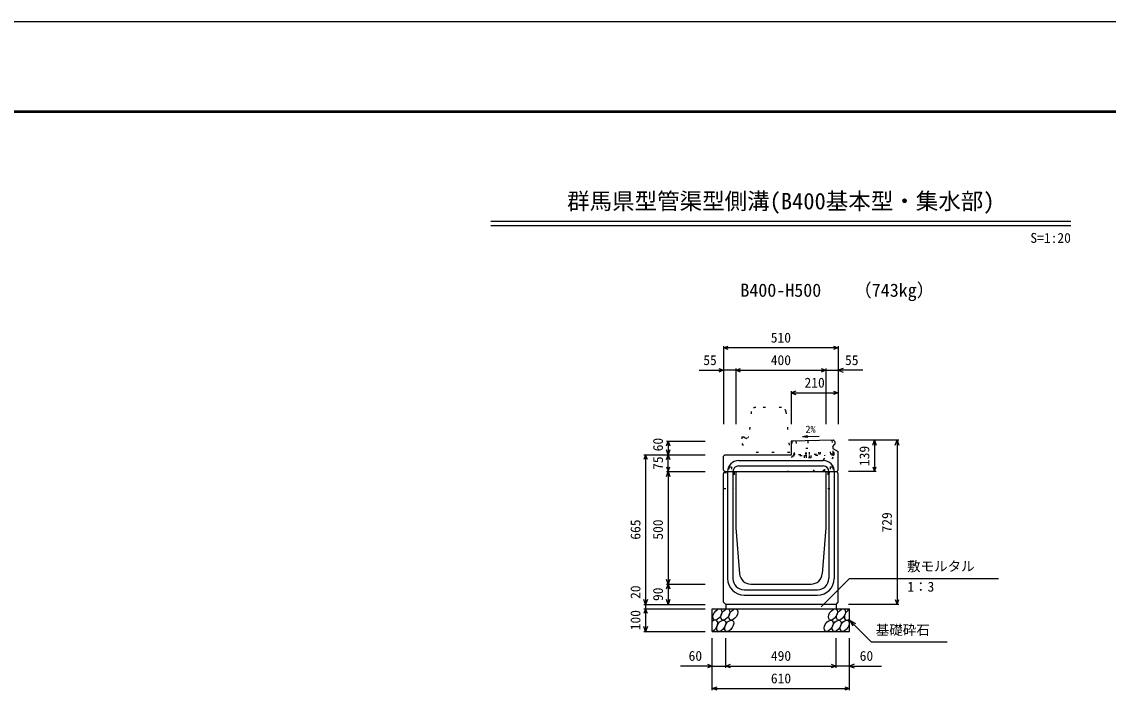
# Model space of a CAD drawing. Units: millimetres, scale not verified. Extents: x 4220 to 29420, y 5940 to 17820.
# Drawn here: x 17647 to 22474, y 14850 to 17820 of the extents above; entities that cross this region are included whole.
import ezdxf
from ezdxf.enums import TextEntityAlignment as Align

# ---------------------------------------------------------------- set-up
doc = ezdxf.new("R2010")
doc.units = ezdxf.units.MM
doc.header["$LTSCALE"] = 40
doc.linetypes.add('DOTTED', pattern=[1.75, 0.25, -1.5])
for name, color, linetype, lineweight in [('Defpoints_3', 5, 'Continuous', 25), ('DIM', 7, 'Continuous', 25), ('HATCH', 6, 'Continuous', 25), ('OUTLINE', 3, 'Continuous', 25), ('OUTLINE2', 4, 'Continuous', 25), ('TXT', 7, 'Continuous', 25), ('WAKU', 3, 'Continuous', 50)]:
    doc.layers.add(name, color=color, linetype=linetype, lineweight=lineweight)
doc.styles.add('ＭＳ ゴシック', font='')
doc.styles.get('ＭＳ ゴシック').set_extended_font_data('MS Gothic')

msp = doc.modelspace()

# ---------------------------------------------------------------- linework, layer by layer
at = {"layer": 'Defpoints_3'}
msp.add_line((29420, 17820), (12620, 17820), dxfattribs=at)
at = {"layer": 'DIM'}
for p, q in [((20765, 16371.46), (20786.14, 16379.16)), ((20765, 16378.96), (20765, 16031.46)), ((21275, 16371.46), (20765, 16371.46)), ((20786.14, 16363.77), (20765, 16371.46)), ((21253.86, 16379.16), (21275, 16371.46)), ((21275, 16371.46), (21253.86, 16363.77)), ((21275, 16378.96), (21275, 16031.46)), ((20656.62, 16271.46), (20765, 16271.46)), ((20743.86, 16279.16), (20765, 16271.46)), ((20765, 16271.46), (20743.86, 16263.77)), ((20820, 16271.46), (20765, 16271.46)), ((20820, 16271.46), (20841.14, 16279.16)), ((20820, 16278.96), (20820, 16031.46)), ((20820, 16271.46), (21220, 16271.46)), ((20841.14, 16263.77), (20820, 16271.46)), ((21198.86, 16279.16), (21220, 16271.46)), ((21220, 16271.46), (21198.86, 16263.77)), ((21220, 16278.96), (21220, 16031.46)), ((21220, 16271.46), (21275, 16271.46)), ((21296.14, 16279.16), (21275, 16271.46)), ((21383.38, 16271.46), (21275, 16271.46)), ((21275, 16271.46), (21296.14, 16263.77)), ((21086.14, 16179.16), (21065, 16171.46)), ((21065, 16178.96), (21065, 16031.46)), ((21065, 16171.46), (21275, 16171.46)), ((21065, 16171.46), (21086.14, 16163.77)), ((21253.86, 16179.16), (21275, 16171.46)), ((21275, 16171.46), (21253.86, 16163.77)), ((20511.3, 15935.32), (20519, 15956.46)), ((20511.5, 15956.46), (20684, 15956.46)), ((20519, 15956.46), (20519, 15896.46)), ((20519, 15956.46), (20526.7, 15935.32)), ((21543.5, 15960.46), (21321, 15960.46)), ((21428.3, 15939.32), (21436, 15960.46)), ((21436, 15960.46), (21436, 15821.46)), ((21436, 15960.46), (21443.7, 15939.32)), ((21528.3, 15939.32), (21536, 15960.46)), ((21536, 15960.46), (21536, 15231.46)), ((21536, 15960.46), (21543.7, 15939.32)), ((20419, 15896.46), (20411.3, 15875.32)), ((20411.5, 15896.46), (20684, 15896.46)), ((20419, 15896.46), (20419, 15231.46)), ((20426.7, 15875.32), (20419, 15896.46)), ((20519, 15896.46), (20511.3, 15917.61)), ((20511.3, 15875.32), (20519, 15896.46)), ((20526.7, 15917.61), (20519, 15896.46)), ((20519, 15821.46), (20519, 15896.46)), ((20519, 15896.46), (20526.7, 15875.32)), ((20511.3, 15842.61), (20519, 15821.46)), ((20519, 15821.46), (20526.7, 15842.61)), ((21428.3, 15842.61), (21436, 15821.46)), ((21436, 15821.46), (21443.7, 15842.61)), ((20511.3, 15800.32), (20519, 15821.46)), ((20511.5, 15821.46), (20684, 15821.46)), ((20519, 15821.46), (20519, 15321.46)), ((20519, 15821.46), (20526.7, 15800.32)), ((21443.5, 15821.46), (21321, 15821.46)), ((20519, 15321.46), (20511.3, 15342.61)), ((20511.3, 15300.32), (20519, 15321.46)), ((20511.5, 15321.46), (20684, 15321.46)), ((20526.7, 15342.61), (20519, 15321.46)), ((20519, 15321.46), (20519, 15231.46)), ((20519, 15321.46), (20526.7, 15300.32)), ((21198.77, 15220.65), (21325, 15346.89)), ((21325, 15346.89), (21986.46, 15346.89)), ((20419, 15231.46), (20411.3, 15252.61)), ((20419, 15211.46), (20411.3, 15190.32)), ((20411.5, 15231.46), (20684, 15231.46)), ((20411.5, 15211.46), (20684, 15211.46)), ((20426.7, 15252.61), (20419, 15231.46)), ((20419, 15231.46), (20419, 15211.46)), ((20419, 15211.46), (20419, 15111.46)), ((20426.7, 15190.32), (20419, 15211.46)), ((20519, 15231.46), (20511.3, 15252.61)), ((20526.7, 15252.61), (20519, 15231.46)), ((21543.5, 15231.46), (21321, 15231.46)), ((21528.3, 15252.61), (21536, 15231.46)), ((21536, 15231.46), (21543.7, 15252.61)), ((21325, 15161.46), (21420.76, 15065.71)), ((21325, 15161.46), (21350.98, 15146.46)), ((21325, 15161.46), (21340, 15135.48)), ((20419, 15111.46), (20411.3, 15132.61)), ((20411.5, 15111.46), (20684, 15111.46)), ((20426.7, 15132.61), (20419, 15111.46)), ((20715, 14850.1), (20715, 15081.46)), ((20775, 14950.1), (20775, 15081.46)), ((21265, 14950.1), (21265, 15081.46)), ((21325, 14850.1), (21325, 15081.46)), ((21420.76, 15065.71), (21758.31, 15065.71)), ((20693.86, 14965.29), (20715, 14957.6)), ((20775, 14957.6), (20796.14, 14965.29)), ((21243.86, 14965.29), (21265, 14957.6)), ((21346.14, 14965.29), (21325, 14957.6)), ((20715, 14957.6), (20573.21, 14957.6)), ((20715, 14957.6), (20693.86, 14949.9)), ((20715, 14957.6), (20775, 14957.6)), ((20775, 14957.6), (21265, 14957.6)), ((20796.14, 14949.9), (20775, 14957.6)), ((21265, 14957.6), (21243.86, 14949.9)), ((21325, 14957.6), (21265, 14957.6)), ((21325, 14957.6), (21466.79, 14957.6)), ((21325, 14957.6), (21346.14, 14949.9)), ((20715, 14857.6), (20736.14, 14865.29)), ((20715, 14857.6), (21325, 14857.6)), ((20736.14, 14849.9), (20715, 14857.6)), ((21303.86, 14865.29), (21325, 14857.6)), ((21325, 14857.6), (21303.86, 14849.9))]:
    msp.add_line(p, q, dxfattribs=at)
at = {"layer": 'HATCH', "linetype": 'DOTTED'}
for p, q in [((21076, 15956.69), (21068, 15956.52)), ((21068, 15956.52), (21069.34, 15891.53)), ((21252.46, 15960.32), (21076, 15956.69)), ((21078.35, 15891.22), (21077, 15956.71)), ((21081.25, 15895.78), (21080, 15956.77)), ((21087, 15956.91), (21088.25, 15895.92)), ((21133.24, 15896.85), (21131.99, 15957.84)), ((21138.98, 15957.98), (21140.24, 15897)), ((21189.23, 15898.01), (21187.97, 15958.99)), ((21196.23, 15898.15), (21194.97, 15959.14)), ((21241.22, 15899.08), (21239.96, 15960.07)), ((21246.96, 15960.21), (21248.22, 15899.22)), ((21251.46, 15960.3), (21255.96, 15960.4)), ((21252.63, 15903.81), (21251.46, 15960.3)), ((21257.25, 15897.91), (21255.96, 15960.4)), ((21069.34, 15891.53), (21078.34, 15891.72)), ((21248.22, 15899.22), (21078.26, 15895.72)), ((21254.31, 15894.85), (21078.35, 15891.22)), ((21125.11, 15892.18), (21152.82, 15892.76)), ((21125.32, 15882.19), (21125.11, 15892.18)), ((21153.03, 15882.76), (21125.32, 15882.19)), ((21130.28, 15925.8), (21146.27, 15926.13)), ((21130.87, 15896.8), (21130.28, 15925.8)), ((21132.04, 15892.33), (21132.24, 15882.33)), ((21145.89, 15892.61), (21146.1, 15882.61)), ((21146.87, 15897.13), (21146.27, 15926.13)), ((21152.82, 15892.76), (21153.03, 15882.76))]:
    msp.add_line(p, q, dxfattribs=at)
for centre, radius in [((21248.13, 15903.72), 4.5), ((21254.25, 15897.85), 3)]:
    msp.add_arc(centre, radius, 271.18119, 1.18119, dxfattribs=at)
at = {"layer": 'HATCH'}
for centre in [(20737.89, 15186.46), (20773.37, 15186.46), (20808.84, 15186.46), (21251.05, 15186.46), (21286.52, 15186.46), (20754.77, 15136.46), (20790.25, 15136.46), (21232.45, 15136.46), (21267.93, 15136.46), (21303.41, 15136.46)]:
    msp.add_ellipse(centre, major_axis=(14.54, 23.54), ratio=0.5792, dxfattribs=at)
for centre, start_param, end_param in [((21322, 15186.46), 0.6666252, 4.1103269), ((20719.3, 15136.46), 3.7419964, 7.318141)]:
    msp.add_ellipse(centre, major_axis=(14.54, 23.54), ratio=0.5792, start_param=start_param, end_param=end_param, dxfattribs=at)
at = {"layer": 'OUTLINE', "linetype": 'DOTTED'}
for p, q in [((20888.19, 16088.41), (20877, 15976.46)), ((21021.9, 16106.46), (20908.1, 16106.46)), ((21041.8, 16088.45), (21060, 15906.46)), ((20847, 15976.46), (20847, 15946.46)), ((20847, 15976.46), (20855, 15976.46)), ((20847, 15946.46), (20870, 15906.46)), ((20855, 15976.46), (20865, 15966.46)), ((20865, 15966.46), (20875, 15976.46)), ((20875, 15976.46), (20877, 15976.46)), ((21060, 15906.46), (20870, 15906.46))]:
    msp.add_line(p, q, dxfattribs=at)
at = {"layer": 'OUTLINE'}
for p, q in [((21253, 15960.34), (21065, 15956.46)), ((21065, 15956.46), (21065, 15896.46)), ((21250, 15933.46), (21259, 15943.46)), ((21250, 15933.46), (21250, 15923.46)), ((21253, 15960.34), (21259, 15954.46)), ((21259, 15954.46), (21259, 15943.46)), ((20765, 15890.46), (20771, 15896.46)), ((20765, 15827.46), (20765, 15890.46)), ((20771, 15896.46), (21065, 15896.46)), ((21250, 15923.46), (21275, 15910.46)), ((21275, 15827.46), (21275, 15910.46)), ((20765, 15827.46), (20771, 15821.46)), ((20765, 15811.46), (20770, 15821.46)), ((20765, 15241.46), (20765, 15811.46)), ((20770, 15821.46), (21270, 15821.46)), ((20820, 15821.46), (20820, 15571.46)), ((21220, 15821.46), (21220, 15571.46)), ((21269, 15821.46), (21275, 15827.46)), ((21275, 15811.46), (21270, 15821.46)), ((21275, 15241.46), (21275, 15811.46)), ((20820, 15571.46), (20836.32, 15367.48)), ((21220, 15571.46), (21203.68, 15367.48)), ((20886.16, 15321.46), (21153.84, 15321.46)), ((20715, 15211.46), (21325, 15211.46)), ((20715, 15111.46), (20715, 15211.46)), ((20765, 15241.46), (20775, 15231.46)), ((21265, 15231.46), (20775, 15231.46)), ((20775, 15231.46), (20775, 15211.46)), ((21265, 15231.46), (21275, 15241.46)), ((21265, 15231.46), (21265, 15211.46)), ((21325, 15111.46), (21325, 15211.46)), ((20715, 15111.46), (21325, 15111.46))]:
    msp.add_line(p, q, dxfattribs=at)
at = {"layer": 'OUTLINE', "linetype": 'DOTTED'}
for centre, start, end in [((20908.1, 16086.46), 90, 174.40835), ((21021.9, 16086.46), 4.08463, 90)]:
    msp.add_arc(centre, 20, start, end, dxfattribs=at)
at = {"layer": 'OUTLINE'}
for centre, start, end in [((20886.16, 15371.46), 184.57392, 270), ((21153.84, 15371.46), 270, 355.42608)]:
    msp.add_arc(centre, 50, start, end, dxfattribs=at)
at = {"layer": 'OUTLINE2', "linetype": 'DOTTED'}
for p, q in [((21069.33, 15892.04), (21050, 15821.46)), ((21163.11, 15821.46), (21251.47, 15922.7)), ((21205.65, 15821.46), (21273.37, 15911.31)), ((21215, 15821.46), (21215, 15894.04)), ((20789, 15841.96), (20801, 15841.96)), ((20789, 15841.96), (20789, 15816.96)), ((20801, 15841.96), (20801, 15816.96)), ((21239, 15841.96), (21251, 15841.96)), ((21239, 15841.96), (21239, 15816.96)), ((21251, 15841.96), (21251, 15816.96)), ((20767.75, 15816.96), (20812, 15816.96)), ((20812, 15816.96), (20812, 15746.46)), ((21228, 15816.96), (21228, 15746.46)), ((21228, 15816.96), (21272.25, 15816.96)), ((20765, 15746.46), (20812, 15746.46)), ((21228, 15746.46), (21275, 15746.46))]:
    msp.add_line(p, q, dxfattribs=at)
at = {"layer": 'OUTLINE2'}
for p, q in [((20832, 15870.46), (21208, 15870.46)), ((20832, 15846.46), (21208, 15846.46)), ((20783, 15821.46), (20783, 15346.46)), ((20807, 15821.46), (20807, 15346.46)), ((21233, 15821.46), (21233, 15346.46)), ((21257, 15821.46), (21257, 15346.46)), ((20857, 15296.46), (21183, 15296.46)), ((20857, 15272.46), (21183, 15272.46))]:
    msp.add_line(p, q, dxfattribs=at)
for centre, radius, start, end in [((20832, 15821.46), 49, 90, 180), ((20832, 15821.46), 25, 90, 180), ((21208, 15821.46), 49, 0, 90), ((21208, 15821.46), 25, 0, 90), ((20857, 15346.46), 74, 180, 270), ((20857, 15346.46), 50, 180, 270), ((21183, 15346.46), 50, 270, 0), ((21183, 15346.46), 74, 270, 0)]:
    msp.add_arc(centre, radius, start, end, dxfattribs=at)
at = {"layer": 'TXT'}
for p, q in [((19731.63, 16934.39), (22308.37, 16934.39)), ((19731.63, 16915.19), (22308.37, 16915.19)), ((21115.19, 15977.42), (21138.74, 15982.04)), ((21115.19, 15977.42), (21189.33, 15978.83)), ((21115.19, 15977.42), (21138.9, 15973.71))]:
    msp.add_line(p, q, dxfattribs=at)
at = {"layer": 'WAKU'}
msp.add_line((29020, 17420), (13020, 17420), dxfattribs=at)

# ---------------------------------------------------------------- texts
at = {"layer": 'DIM', "style": 'ＭＳ ゴシック'}
for s, p in [('510', (20975, 16381.46)), ('55', (20675.16, 16281.46)), ('400', (20975, 16281.46)), ('55', (21304.84, 16281.46)), ('210', (21125, 16181.46)), ('敷モルタル', (21580.6, 15365.62)), ('1：3', (21581.6, 15274.93)), ('基礎砕石', (21441.32, 15082.88)), ('60', (20610, 14967.6)), ('490', (20975.53, 14967.6)), ('60', (21370, 14967.6)), ('610', (20975.53, 14867.6))]:
    msp.add_text(s, height=43.99, dxfattribs=at).set_placement(p, align=Align.BOTTOM_LEFT)
for s, p in [('60', (20509, 15911.46)), ('139', (21426, 15845.96)), ('75', (20509, 15828.96)), ('665', (20409, 15518.96)), ('500', (20509, 15518.96)), ('729', (21526, 15550.96)), ('20', (20409, 15255.78)), ('90', (20509, 15246.46)), ('100', (20409, 15116.46))]:
    msp.add_text(s, height=43.99, rotation=90, dxfattribs=at).set_placement(p, align=Align.BOTTOM_LEFT)
at = {"layer": 'TXT', "style": 'ＭＳ ゴシック'}
for s, height, p in [('群馬県型管渠型側溝(B400基本型・集水部)', 73.31, (20070, 16964.39)), ('S', 43.99, (22128.37, 16824.39)), ('=', 43.99, (22158.37, 16824.39)), ('1', 43.99, (22188.37, 16824.39)), (':', 43.99, (22218.37, 16824.39)), ('2', 43.99, (22248.37, 16824.39)), ('0', 43.99, (22278.37, 16824.39)), ('B400-H500', 58.65, (20840, 16580.44)), ('（743kg）', 58.65, (21343.7, 16580.44)), ('2%', 32.99, (21129.14, 15982.9))]:
    msp.add_text(s, height=height, dxfattribs=at).set_placement(p, align=Align.BOTTOM_LEFT)

doc.saveas('drawing.dxf')
